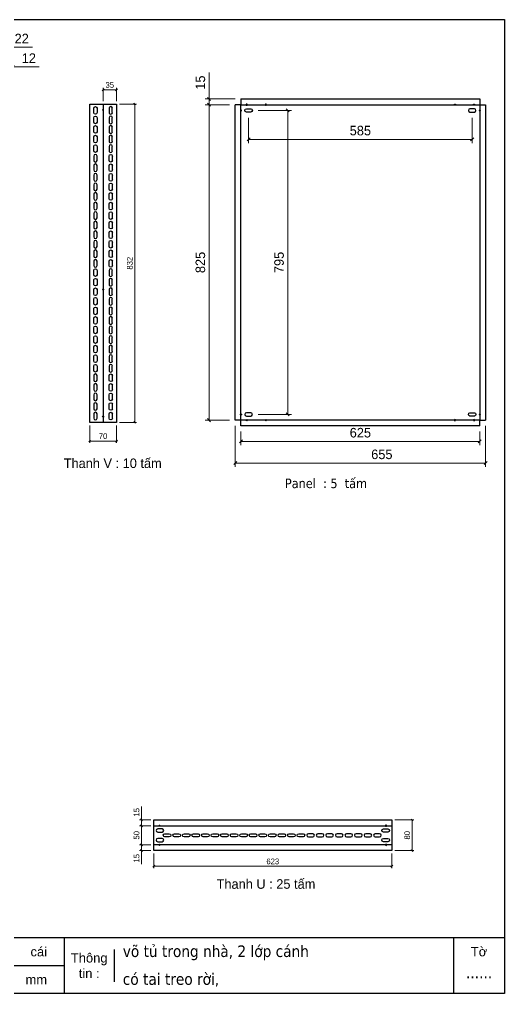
# Model space of a CAD drawing. Header units: millimetres. Extents: x 0 to 3602, y 0 to 2547.
# Drawn here: x 2333 to 3602, y 0 to 2547 of the extents above; entities that cross this region are included whole.
import ezdxf
from ezdxf.enums import TextEntityAlignment as Align

# ---------------------------------------------------------------- set-up
doc = ezdxf.new("R2010")
doc.units = ezdxf.units.MM
doc.layers.add('CNC', color=7, linetype='Continuous')
doc.layers.add('DIM', color=253, linetype='Continuous')
doc.styles.add('Arial', font='arial.ttf')
doc.styles.add('Tahoma (Input Text)', font='tahoma.ttf')
doc.dimstyles.new('Dim-15', dxfattribs={"dimtxt": 15, "dimasz": 5, "dimexe": 5, "dimexo": 8, "dimgap": 5, "dimtad": 1, "dimdec": 0, "dimtxsty": 'Standard', "dimblk": 'OBLIQUE', "dimcen": 10, "dimclrd": 5, "dimclre": 5, "dimclrt": 3, "dimazin": 3, "dimtfac": 1, "dimtdec": 0, "dimtmove": 0, "dimatfit": 3, "dimldrblk": 'OBLIQUE', "dimlwd": 9, "dimlwe": 9})
doc.dimstyles.new('Dim-25', dxfattribs={"dimtxt": 25, "dimasz": 8, "dimexe": 10, "dimexo": 15, "dimgap": 10, "dimtad": 1, "dimdec": 0, "dimtxsty": 'Standard', "dimblk": 'OBLIQUE', "dimcen": 10, "dimclrd": 5, "dimclre": 5, "dimclrt": 3, "dimazin": 3, "dimtfac": 1, "dimtdec": 0, "dimtmove": 0, "dimatfit": 3, "dimldrblk": 'OBLIQUE', "dimlwd": 9, "dimlwe": 9})

# ---------------------------------------------------------------- blocks, each defined once
blk = doc.blocks.new('ovan8.5x20')
at = {"layer": 'CNC', "color": 2, "lineweight": -3}
for p, q in [((5.7, 4.2), (-5.8, 4.2)), ((-5.8, -4.2), (5.7, -4.2))]:
    blk.add_line(p, q, dxfattribs=at)
for centre, start, end in [((-5.8, 0), 90, 270), ((5.7, 0), 270, 90)]:
    blk.add_arc(centre, 4.25, start, end, dxfattribs=at)
blk = doc.blocks.new('f3daunguoc')
at = {"layer": 'CNC', "color": 2, "lineweight": -3}
blk.add_circle((0, 0), 1.5, dxfattribs=at)
blk = doc.blocks.new('*D1')
at = {"color": 0, "linetype": 'ByBlock', "lineweight": -2}
for p, q in [((2825.1, 2342.9), (2833.1, 2334.9)), ((2833.1, 2319.9), (2825.1, 2327.9))]:
    blk.add_line(p, q, dxfattribs=at)
at = {"layer": 'Defpoints', "color": 0, "ltscale": 3, "transparency": 16777216}
for p in [(2829.1, 2338.9), (2897.4, 2323.9), (2912.4, 2338.9)]:
    blk.add_point(p, dxfattribs=at)
at = {"layer": 'DIM', "color": 5, "lineweight": 9, "ltscale": 3, "transparency": 16777216}
for p, q in [((2829.1, 2338.9), (2829.1, 2408.5)), ((2897.4, 2338.9), (2819.1, 2338.9)), ((2882.4, 2323.9), (2819.1, 2323.9)), ((2829.1, 2323.9), (2829.1, 2338.9)), ((2829.1, 2323.9), (2829.1, 2315.9))]:
    blk.add_line(p, q, dxfattribs=at)
at = {"layer": 'DIM', "color": 3, "ltscale": 3, "transparency": 16777216, "insert": (2806.4, 2381.7), "char_height": 25, "attachment_point": 5, "rotation": 90}
blk.add_mtext('15', dxfattribs=at)
blk = doc.blocks.new('_Oblique')
at = {"color": 0, "linetype": 'ByBlock', "lineweight": -2}
blk.add_line((-0.5, -0.5), (0.5, 0.5), dxfattribs=at)
blk = doc.blocks.new('*D2')
at = {"color": 0, "linetype": 'ByBlock', "lineweight": -2}
for p, q in [((2833.1, 2319.9), (2825.1, 2327.9)), ((2825.1, 1503.1), (2833.1, 1495.1))]:
    blk.add_line(p, q, dxfattribs=at)
at = {"layer": 'Defpoints', "color": 0, "ltscale": 3, "transparency": 16777216}
for p in [(2897.4, 2323.9), (2829.1, 1499.1), (2897.4, 1499.1)]:
    blk.add_point(p, dxfattribs=at)
at = {"layer": 'DIM', "color": 5, "lineweight": 9, "ltscale": 3, "transparency": 16777216}
for p, q in [((2882.4, 2323.9), (2819.1, 2323.9)), ((2829.1, 2323.9), (2829.1, 1499.1)), ((2882.4, 1499.1), (2819.1, 1499.1))]:
    blk.add_line(p, q, dxfattribs=at)
at = {"layer": 'DIM', "color": 3, "ltscale": 3, "transparency": 16777216, "insert": (2806.4, 1911.5), "char_height": 25, "attachment_point": 5, "rotation": 90}
blk.add_mtext('825', dxfattribs=at)
blk = doc.blocks.new('*D3')
at = {"color": 0, "linetype": 'ByBlock', "lineweight": -2}
for p, q in [((2901.4, 1390.9), (2893.4, 1382.9)), ((3548.2, 1382.9), (3556.2, 1390.9))]:
    blk.add_line(p, q, dxfattribs=at)
at = {"layer": 'Defpoints', "color": 0, "ltscale": 3, "transparency": 16777216}
for p in [(2897.4, 1499.1), (3552.2, 1499.1), (3552.2, 1386.9)]:
    blk.add_point(p, dxfattribs=at)
at = {"layer": 'DIM', "color": 5, "lineweight": 9, "ltscale": 3, "transparency": 16777216}
for p, q in [((2897.4, 1484.1), (2897.4, 1376.9)), ((3552.2, 1484.1), (3552.2, 1376.9)), ((2897.4, 1386.9), (3552.2, 1386.9))]:
    blk.add_line(p, q, dxfattribs=at)
at = {"layer": 'DIM', "color": 3, "ltscale": 3, "transparency": 16777216, "insert": (3281, 1409.6), "char_height": 25, "attachment_point": 5}
blk.add_mtext('655', dxfattribs=at)
blk = doc.blocks.new('*D4')
at = {"color": 0, "linetype": 'ByBlock', "lineweight": -2}
for p, q in [((2916.4, 1447.5), (2908.4, 1439.5)), ((3533.2, 1439.5), (3541.2, 1447.5))]:
    blk.add_line(p, q, dxfattribs=at)
at = {"layer": 'Defpoints', "color": 0, "ltscale": 3, "transparency": 16777216}
for p in [(2912.4, 1484.1), (3537.2, 1484.1), (3537.2, 1443.5)]:
    blk.add_point(p, dxfattribs=at)
at = {"layer": 'DIM', "color": 5, "lineweight": 9, "ltscale": 3, "transparency": 16777216}
for p, q in [((2912.4, 1469.1), (2912.4, 1433.5)), ((3537.2, 1469.1), (3537.2, 1433.5)), ((2912.4, 1443.5), (3537.2, 1443.5))]:
    blk.add_line(p, q, dxfattribs=at)
at = {"layer": 'DIM', "color": 3, "ltscale": 3, "transparency": 16777216, "insert": (3224.8, 1466.2), "char_height": 25, "attachment_point": 5}
blk.add_mtext('625', dxfattribs=at)
blk = doc.blocks.new('*D5')
at = {"color": 0, "linetype": 'ByBlock', "lineweight": -2}
for p, q in [((2936.4, 2237.4), (2928.4, 2229.4)), ((3513.2, 2229.4), (3521.2, 2237.4))]:
    blk.add_line(p, q, dxfattribs=at)
at = {"layer": 'Defpoints', "color": 0, "ltscale": 3, "transparency": 16777216}
for p in [(2932.4, 2304.6), (3517.2, 2304.6), (3517.2, 2233.4)]:
    blk.add_point(p, dxfattribs=at)
at = {"layer": 'DIM', "color": 5, "lineweight": 9, "ltscale": 3, "transparency": 16777216}
for p, q in [((2932.4, 2289.6), (2932.4, 2223.4)), ((3517.2, 2289.6), (3517.2, 2223.4)), ((2932.4, 2233.4), (3517.2, 2233.4))]:
    blk.add_line(p, q, dxfattribs=at)
at = {"layer": 'DIM', "color": 3, "ltscale": 3, "transparency": 16777216, "insert": (3224.8, 2256.1), "char_height": 25, "attachment_point": 5}
blk.add_mtext('585', dxfattribs=at)
blk = doc.blocks.new('*D6')
at = {"color": 0, "linetype": 'ByBlock', "lineweight": -2}
for p, q in [((3038.9, 2304.9), (3030.9, 2312.9)), ((3030.9, 1518.1), (3038.9, 1510.1))]:
    blk.add_line(p, q, dxfattribs=at)
at = {"layer": 'Defpoints', "color": 0, "ltscale": 3, "transparency": 16777216}
for p in [(2942.4, 2308.9), (2942.4, 1514.1), (3034.9, 1514.1)]:
    blk.add_point(p, dxfattribs=at)
at = {"layer": 'DIM', "color": 5, "lineweight": 9, "ltscale": 3, "transparency": 16777216}
for p, q in [((2957.4, 2308.9), (3044.9, 2308.9)), ((3034.9, 2308.9), (3034.9, 1514.1)), ((2957.4, 1514.1), (3044.9, 1514.1))]:
    blk.add_line(p, q, dxfattribs=at)
at = {"layer": 'DIM', "color": 3, "ltscale": 3, "transparency": 16777216, "insert": (3012.2, 1911.5), "char_height": 25, "attachment_point": 5, "rotation": 90}
blk.add_mtext('795', dxfattribs=at)
blk = doc.blocks.new('*D23')
at = {"color": 0, "linetype": 'ByBlock', "lineweight": -2}
for p, q in [((2299, 2419.2), (2307, 2427.2)), ((2319, 2427.2), (2311, 2419.2))]:
    blk.add_line(p, q, dxfattribs=at)
at = {"layer": 'Defpoints', "color": 0, "ltscale": 3, "transparency": 16777216}
for p in [(2315, 2423.2), (2303, 2369), (2315, 2357)]:
    blk.add_point(p, dxfattribs=at)
at = {"layer": 'DIM', "color": 5, "lineweight": 9, "ltscale": 3, "transparency": 16777216}
for p, q in [((2303, 2423.2), (2295, 2423.2)), ((2303, 2384), (2303, 2433.2)), ((2303, 2423.2), (2315, 2423.2)), ((2315, 2372), (2315, 2433.2)), ((2315, 2423.2), (2384.2, 2423.2))]:
    blk.add_line(p, q, dxfattribs=at)
at = {"layer": 'DIM', "color": 3, "ltscale": 3, "transparency": 16777216, "insert": (2357.6, 2445.7), "char_height": 25, "attachment_point": 5}
blk.add_mtext('12', dxfattribs=at)
blk = doc.blocks.new('*D24')
at = {"color": 0, "linetype": 'ByBlock', "lineweight": -2}
for p, q in [((2285, 2478.5), (2277, 2470.5)), ((2299, 2470.5), (2307, 2478.5))]:
    blk.add_line(p, q, dxfattribs=at)
at = {"layer": 'Defpoints', "color": 0, "ltscale": 3, "transparency": 16777216}
for p in [(2303, 2474.5), (2281, 2391), (2303, 2369)]:
    blk.add_point(p, dxfattribs=at)
at = {"layer": 'DIM', "color": 5, "lineweight": 9, "ltscale": 3, "transparency": 16777216}
for p, q in [((2281, 2406), (2281, 2484.5)), ((2281, 2474.5), (2303, 2474.5)), ((2303, 2384), (2303, 2484.5)), ((2303, 2474.5), (2367, 2474.5))]:
    blk.add_line(p, q, dxfattribs=at)
at = {"layer": 'DIM', "color": 3, "ltscale": 3, "transparency": 16777216, "insert": (2339, 2497), "char_height": 25, "attachment_point": 5}
blk.add_mtext('22', dxfattribs=at)
blk = doc.blocks.new('khungtenAsean2')
at = {"color": 7}
for p, q in [((2970, -1980), (0, -1980)), ((2020, -1980), (2020, -2100)), ((2860, -1980), (2860, -2100)), ((2128.3, -2005), (2128.3, -2075)), ((2020, -2040), (0, -2040))]:
    blk.add_line(p, q, dxfattribs=at)
blk.add_lwpolyline([(0, 0), (2970, 0), (2970, -2100), (0, -2100)], close=True, dxfattribs=at)
at = {"color": 2, "char_height": 20, "style": 'Arial'}
for s, insert, width, attachment_point in [('cái', (1947.6, -2010), 917.634, 4), ('Thông\\Ptin :', (2074.2, -2040), 108.311, 5), ('Tờ', (2915, -2010), 110, 5), ('mm', (1936.9, -2070), 917.634, 4)]:
    blk.add_mtext(s, dxfattribs=dict(at, insert=insert, width=width, attachment_point=attachment_point))
at = {"color": 1, "style": 'Tahoma (Input Text)', "flags": 8}
for tag, p in [('#03', (506.6, -2019.3)), ('#01', (137.1, -2021.3)), ('#05', (1106.6, -2021.3)), ('#07', (1834.7, -2021.3)), ('#09', (2146.7, -2021.3)), ('#02', (98.5, -2081.3)), ('#04', (486.1, -2081.3)), ('#06', (1065.3, -2081.3)), ('#08', (1817.4, -2081.3)), ('#10', (2146.7, -2081.3))]:
    blk.add_attdef(tag, p, '', height=25, dxfattribs=at)
blk.add_attdef('#11', text='', height=25, dxfattribs=at).set_placement((2915, -2067.3), align=Align.CENTER)
blk = doc.blocks.new('*D33')
at = {"color": 0, "linetype": 'ByBlock', "lineweight": -2}
for p, q in [((2686.9, 335.2), (2681.9, 330.2)), ((3304.5, 330.2), (3309.5, 335.2))]:
    blk.add_line(p, q, dxfattribs=at)
at = {"layer": 'Defpoints', "color": 0, "transparency": 16777216}
for p in [(2684.4, 373.7), (3307, 373.7), (2684.4, 332.7)]:
    blk.add_point(p, dxfattribs=at)
at = {"layer": 'DIM', "color": 5, "lineweight": 9, "transparency": 16777216}
for p, q in [((2684.4, 365.7), (2684.4, 327.7)), ((3307, 365.7), (3307, 327.7)), ((3307, 332.7), (2684.4, 332.7))]:
    blk.add_line(p, q, dxfattribs=at)
at = {"layer": 'DIM', "color": 3, "transparency": 16777216, "insert": (2995.7, 345.3), "char_height": 15, "attachment_point": 5}
blk.add_mtext('623', dxfattribs=at)
blk = doc.blocks.new('*D34')
at = {"color": 0, "linetype": 'ByBlock', "lineweight": -2}
for p, q in [((3362.4, 451.2), (3357.4, 456.2)), ((3357.4, 376.2), (3362.4, 371.2))]:
    blk.add_line(p, q, dxfattribs=at)
at = {"layer": 'Defpoints', "color": 0, "transparency": 16777216}
for p in [(3307, 453.7), (3307, 373.7), (3359.9, 373.7)]:
    blk.add_point(p, dxfattribs=at)
at = {"layer": 'DIM', "color": 5, "lineweight": 9, "transparency": 16777216}
for p, q in [((3315, 453.7), (3364.9, 453.7)), ((3359.9, 453.7), (3359.9, 373.7)), ((3315, 373.7), (3364.9, 373.7))]:
    blk.add_line(p, q, dxfattribs=at)
at = {"layer": 'DIM', "color": 3, "transparency": 16777216, "insert": (3347.3, 413.7), "char_height": 15, "attachment_point": 5, "rotation": 90}
blk.add_mtext('80', dxfattribs=at)
blk = doc.blocks.new('*D35')
at = {"color": 0, "linetype": 'ByBlock', "lineweight": -2}
for p, q in [((2654.5, 436.2), (2649.5, 441.2)), ((2649.5, 391.2), (2654.5, 386.2))]:
    blk.add_line(p, q, dxfattribs=at)
at = {"layer": 'Defpoints', "color": 0, "transparency": 16777216}
for p in [(2684.4, 438.7), (2652, 388.7), (2684.4, 388.7)]:
    blk.add_point(p, dxfattribs=at)
at = {"layer": 'DIM', "color": 5, "lineweight": 9, "transparency": 16777216}
for p, q in [((2676.4, 438.7), (2647, 438.7)), ((2652, 438.7), (2652, 388.7)), ((2676.4, 388.7), (2647, 388.7))]:
    blk.add_line(p, q, dxfattribs=at)
at = {"layer": 'DIM', "color": 3, "transparency": 16777216, "insert": (2639.3, 413.7), "char_height": 15, "attachment_point": 5, "rotation": 90}
blk.add_mtext('50', dxfattribs=at)
blk = doc.blocks.new('*D36')
at = {"color": 0, "linetype": 'ByBlock', "lineweight": -2}
for p, q in [((2654.5, 451.2), (2649.5, 456.2)), ((2649.5, 441.2), (2654.5, 436.2))]:
    blk.add_line(p, q, dxfattribs=at)
at = {"layer": 'Defpoints', "color": 0, "transparency": 16777216}
for p in [(2652, 453.7), (2684.4, 453.7), (2684.4, 438.7)]:
    blk.add_point(p, dxfattribs=at)
at = {"layer": 'DIM', "color": 5, "lineweight": 9, "transparency": 16777216}
for p, q in [((2652, 453.7), (2652, 488.9)), ((2676.4, 453.7), (2647, 453.7)), ((2676.4, 438.7), (2647, 438.7)), ((2652, 438.7), (2652, 453.7))]:
    blk.add_line(p, q, dxfattribs=at)
at = {"layer": 'DIM', "color": 3, "transparency": 16777216, "insert": (2639.3, 473.8), "char_height": 15, "attachment_point": 5, "rotation": 90}
blk.add_mtext('15', dxfattribs=at)
blk = doc.blocks.new('*D37')
at = {"color": 0, "linetype": 'ByBlock', "lineweight": -2}
for p, q in [((2654.5, 386.2), (2649.5, 391.2)), ((2649.5, 376.2), (2654.5, 371.2))]:
    blk.add_line(p, q, dxfattribs=at)
at = {"layer": 'Defpoints', "color": 0, "transparency": 16777216}
for p in [(2684.4, 388.7), (2652, 373.7), (2684.4, 373.7)]:
    blk.add_point(p, dxfattribs=at)
at = {"layer": 'DIM', "color": 5, "lineweight": 9, "transparency": 16777216}
for p, q in [((2676.4, 388.7), (2647, 388.7)), ((2652, 388.7), (2652, 373.7)), ((2676.4, 373.7), (2647, 373.7)), ((2652, 373.7), (2652, 338.5))]:
    blk.add_line(p, q, dxfattribs=at)
at = {"layer": 'DIM', "color": 3, "transparency": 16777216, "insert": (2639.3, 353.6), "char_height": 15, "attachment_point": 5, "rotation": 90}
blk.add_mtext('15', dxfattribs=at)
blk = doc.blocks.new('*D38')
at = {"color": 0, "linetype": 'ByBlock', "lineweight": -2}
for p, q in [((2637, 2323.1), (2632, 2328.1)), ((2632, 1495.9), (2637, 1490.9))]:
    blk.add_line(p, q, dxfattribs=at)
at = {"layer": 'Defpoints', "color": 0, "transparency": 16777216}
for p in [(2586.8, 2325.6), (2586.8, 1493.4), (2634.5, 1493.4)]:
    blk.add_point(p, dxfattribs=at)
at = {"layer": 'DIM', "color": 5, "lineweight": 9, "transparency": 16777216}
for p, q in [((2594.8, 2325.6), (2639.5, 2325.6)), ((2634.5, 2325.6), (2634.5, 1493.4)), ((2594.8, 1493.4), (2639.5, 1493.4))]:
    blk.add_line(p, q, dxfattribs=at)
at = {"layer": 'DIM', "color": 3, "transparency": 16777216, "insert": (2621.8, 1909.5), "char_height": 15, "attachment_point": 5, "rotation": 90}
blk.add_mtext('832', dxfattribs=at)
blk = doc.blocks.new('*D39')
at = {"color": 0, "linetype": 'ByBlock', "lineweight": -2}
for p, q in [((2519.3, 1447.1), (2514.3, 1442.1)), ((2584.3, 1442.1), (2589.3, 1447.1))]:
    blk.add_line(p, q, dxfattribs=at)
at = {"layer": 'Defpoints', "color": 0, "transparency": 16777216}
for p in [(2516.8, 1493.4), (2586.8, 1493.4), (2586.8, 1444.6)]:
    blk.add_point(p, dxfattribs=at)
at = {"layer": 'DIM', "color": 5, "lineweight": 9, "transparency": 16777216}
for p, q in [((2516.8, 1485.4), (2516.8, 1439.6)), ((2586.8, 1485.4), (2586.8, 1439.6)), ((2516.8, 1444.6), (2586.8, 1444.6))]:
    blk.add_line(p, q, dxfattribs=at)
at = {"layer": 'DIM', "color": 3, "transparency": 16777216, "insert": (2551.8, 1457.3), "char_height": 15, "attachment_point": 5}
blk.add_mtext('70', dxfattribs=at)
blk = doc.blocks.new('*D40')
at = {"color": 0, "linetype": 'ByBlock', "lineweight": -2}
for p, q in [((2554.3, 2365.3), (2549.3, 2360.3)), ((2584.3, 2360.3), (2589.3, 2365.3))]:
    blk.add_line(p, q, dxfattribs=at)
at = {"layer": 'Defpoints', "color": 0, "transparency": 16777216}
for p in [(2586.8, 2362.8), (2551.8, 2325.6), (2586.8, 2325.6)]:
    blk.add_point(p, dxfattribs=at)
at = {"layer": 'DIM', "color": 5, "lineweight": 9, "transparency": 16777216}
for p, q in [((2551.8, 2333.6), (2551.8, 2367.8)), ((2551.8, 2362.8), (2586.8, 2362.8)), ((2586.8, 2333.6), (2586.8, 2367.8))]:
    blk.add_line(p, q, dxfattribs=at)
at = {"layer": 'DIM', "color": 3, "transparency": 16777216, "insert": (2569.3, 2375.5), "char_height": 15, "attachment_point": 5}
blk.add_mtext('35', dxfattribs=at)

msp = doc.modelspace()

# ---------------------------------------------------------------- linework, layer by layer
at = {"color": 7}
for p, q in [((2551.8, 2325.6), (2551.8, 1493.4)), ((2684.4, 453.7), (3307, 453.7)), ((2684.4, 373.7), (2684.4, 453.7)), ((2684.4, 438.7), (3307, 438.7)), ((3307, 453.7), (3307, 373.7)), ((3307, 388.7), (2684.4, 388.7)), ((3307, 373.7), (2684.4, 373.7))]:
    msp.add_line(p, q, dxfattribs=at)
for points in [[(2516.8, 2325.6), (2586.8, 2325.6), (2586.8, 1493.4), (2516.8, 1493.4)], [(2912.4, 2323.9), (3537.2, 2323.9), (3537.2, 1499.1), (2912.4, 1499.1)]]:
    msp.add_lwpolyline(points, close=True, dxfattribs=at)
at = {"color": 7, "ltscale": 3}
for points in [[(2912.4, 2338.9), (2912.4, 2323.9), (2897.4, 2323.9)], [(3537.2, 2338.9), (3537.2, 2323.9), (3552.2, 2323.9)], [(2912.4, 1484.1), (2912.4, 1499.1), (2897.4, 1499.1)], [(3537.2, 1484.1), (3537.2, 1499.1), (3552.2, 1499.1)]]:
    msp.add_lwpolyline(points, dxfattribs=at)
at = {"color": 7}
for points in [[(2897.4, 1499.1), (2897.4, 2323.9)], [(2912.4, 2338.9), (3537.2, 2338.9)], [(3552.2, 2323.9), (3552.2, 1499.1)], [(3537.2, 1484.1), (2912.4, 1484.1)]]:
    msp.add_lwpolyline(points, dxfattribs=at)

# ---------------------------------------------------------------- block references
ref = msp.add_blockref('khungtenAsean2', (0, 2546.8), dxfattribs=dict(at, xscale=1.212749999999914, yscale=1.212749999999914, zscale=1.212749999999914))
ref.add_attrib('#11', '......', dxfattribs={"color": 1, "height": 30.32, "style": 'Tahoma (Input Text)'}).set_placement((3535.2, 39.6), align=Align.CENTER)
ref.add_attrib('#09', 'võ tủ trong nhà, 2 lớp cánh', (2603.4, 95.5), dxfattribs={"color": 1, "height": 30.319, "style": 'Tahoma (Input Text)'})
ref.add_attrib('#10', 'có tai treo rời,', (2603.4, 22.7), dxfattribs={"color": 1, "height": 30.319, "style": 'Tahoma (Input Text)'})
at = {"lineweight": -3, "xscale": -1}
for p, rotation in [((2927.4, 2323.9), 180), ((2977.4, 2323.9), 180), ((2551.8, 2310.6), 180), ((2912.4, 2308.9), 180), ((3292, 438.7), 90), ((3292, 388.7), 90)]:
    msp.add_blockref('f3daunguoc', p, dxfattribs=dict(at, rotation=rotation))
at = {"lineweight": -3}
for p, rotation in [((3472.2, 2323.9), 180), ((3522.2, 2323.9), 180), ((3537.2, 2308.9), 180), ((2699.4, 438.7), 270), ((2699.4, 388.7), 270)]:
    msp.add_blockref('f3daunguoc', p, dxfattribs=dict(at, rotation=rotation))
for p in [(2551.8, 1840.6), (2551.8, 1508.4), (2912.4, 1514.1), (2927.4, 1499.1), (2977.4, 1499.1)]:
    msp.add_blockref('f3daunguoc', p, dxfattribs=at)
at = {"lineweight": -3, "xscale": -1}
for p in [(3537.2, 1514.1), (3472.2, 1499.1), (3522.2, 1499.1)]:
    msp.add_blockref('f3daunguoc', p, dxfattribs=at)
at = {"layer": 'CNC', "lineweight": -3, "xscale": -1}
for p, rotation in [((2531.8, 2309.1), 90), ((2531.8, 2284.1), 90), ((2932.4, 2308.9), 180), ((2531.8, 2259.1), 90), ((2531.8, 2234.1), 90), ((2531.8, 2209.1), 90), ((2571.8, 2184.1), 270), ((2571.8, 2159.1), 270), ((2571.8, 2134.1), 270), ((2571.8, 2109.1), 270), ((2571.8, 2084.1), 270), ((2571.8, 2059.1), 270), ((2571.8, 2034.1), 270), ((2571.8, 2009.1), 270), ((2571.8, 1984.1), 270), ((2571.8, 1959.1), 270), ((2571.8, 1934.1), 270), ((2571.8, 1909.1), 270), ((2531.8, 1884.9), 90), ((2531.8, 1859.9), 90), ((2531.8, 1834.9), 90), ((2531.8, 1809.9), 90), ((2531.8, 1784.9), 90), ((2531.8, 1759.9), 90), ((2531.8, 1734.9), 90), ((2531.8, 1709.9), 90), ((2531.8, 1684.9), 90), ((2531.8, 1659.9), 90), ((2531.8, 1634.9), 90), ((2571.8, 1609.9), 270), ((2571.8, 1584.9), 270), ((2571.8, 1559.9), 270), ((2571.8, 1534.9), 270), ((2571.8, 1509.9), 270), ((2719.4, 413.7), 180), ((2744.4, 413.7), 180), ((2769.4, 413.7), 180), ((2794.4, 413.7), 180), ((2819.4, 413.7), 180), ((2844.4, 413.7), 180), ((2869.4, 413.7), 180), ((2894.4, 413.7), 180), ((2919.4, 413.7), 180), ((2944.4, 413.7), 180), ((2969.4, 413.7), 180), ((2994.4, 413.7), 180), ((3019.4, 413.7), 180), ((3044.4, 413.7), 180), ((3069.4, 413.7), 180), ((3291, 426.2), 180), ((3291, 401.2), 180)]:
    msp.add_blockref('ovan8.5x20', p, dxfattribs=dict(at, rotation=rotation))
at = {"layer": 'CNC', "lineweight": -3}
for p, rotation in [((2571.8, 2309.1), 270), ((2571.8, 2284.1), 270), ((3517.2, 2308.9), 180), ((2571.8, 2259.1), 270), ((2571.8, 2234.1), 270), ((2571.8, 2209.1), 270), ((2531.8, 2184.1), 90), ((2531.8, 2159.1), 90), ((2531.8, 2134.1), 90), ((2531.8, 2109.1), 90), ((2531.8, 2084.1), 90), ((2531.8, 2059.1), 90), ((2531.8, 2034.1), 90), ((2531.8, 2009.1), 90), ((2531.8, 1984.1), 90), ((2531.8, 1959.1), 90), ((2531.8, 1934.1), 90), ((2531.8, 1909.1), 90), ((2571.8, 1884.9), 270), ((2571.8, 1859.9), 270), ((2571.8, 1834.9), 270), ((2571.8, 1809.9), 270), ((2571.8, 1784.9), 270), ((2571.8, 1759.9), 270), ((2571.8, 1734.9), 270), ((2571.8, 1709.9), 270), ((2571.8, 1684.9), 270), ((2571.8, 1659.9), 270), ((2571.8, 1634.9), 270), ((2531.8, 1609.9), 90), ((2531.8, 1584.9), 90), ((2531.8, 1559.9), 90), ((2531.8, 1534.9), 90), ((2531.8, 1509.9), 90), ((2700.4, 426.2), 180), ((3094.4, 413.7), 180), ((3119.4, 413.7), 180), ((3144.4, 413.7), 180), ((3169.4, 413.7), 180), ((3194.4, 413.7), 180), ((3219.4, 413.7), 180), ((3244.4, 413.7), 180), ((3269.4, 413.7), 180), ((2700.4, 401.2), 180)]:
    msp.add_blockref('ovan8.5x20', p, dxfattribs=dict(at, rotation=rotation))
msp.add_blockref('ovan8.5x20', (2932.4, 1514.1), dxfattribs=at)
at = {"layer": 'CNC', "lineweight": -3, "xscale": -1}
msp.add_blockref('ovan8.5x20', (3517.2, 1514.1), dxfattribs=at)

# ---------------------------------------------------------------- texts
at = {"color": 2, "char_height": 25, "width": 775, "attachment_point": 5}
for s, insert in [('Thanh V : 10 tấm', (2577, 1386.3)), ('{\\fTahoma|b0|i0|c0|p34;Panel  : 5  tấm}', (3134.9, 1333.7)), ('Thanh U : 25 tấm', (2977.9, 286.2))]:
    msp.add_mtext(s, dxfattribs=dict(at, insert=insert))

# ---------------------------------------------------------------- dimensions: what is measured, and where the dimension line sits
at = {"layer": 'DIM', "color": 7, "ltscale": 3}
for base, p1, p2, picture, middle in [((2303, 2474.5), (2281, 2391), (2303, 2369), '*D24', (2339, 2497)), ((2315, 2423.2), (2303, 2369), (2315, 2357), '*D23', (2357.6, 2445.7)), ((3517.2, 2233.4), (2932.4, 2304.6), (3517.2, 2304.6), '*D5', (3224.8, 2256.1))]:
    dim = msp.add_linear_dim(base=base, p1=p1, p2=p2, dimstyle='Dim-25', dxfattribs=at)
    dim.commit()
    dim.dimension.update_dxf_attribs({"geometry": picture, "text_midpoint": middle})
for base, p1, p2, angle, picture, middle in [((2829.1, 2338.9), (2897.4, 2323.9), (2912.4, 2338.9), 90, '*D1', (2806.4, 2381.7)), ((2829.1, 1499.1), (2897.4, 2323.9), (2897.4, 1499.1), 90, '*D2', (2806.4, 1911.5)), ((3034.9, 1514.1), (2942.4, 2308.9), (2942.4, 1514.1), 90, '*D6', (3012.2, 1911.5)), ((3537.2, 1443.5), (2912.4, 1484.1), (3537.2, 1484.1), 180, '*D4', (3224.8, 1466.2))]:
    dim = msp.add_linear_dim(base=base, p1=p1, p2=p2, angle=angle, dimstyle='Dim-25', dxfattribs=at)
    dim.commit()
    dim.dimension.update_dxf_attribs({"geometry": picture, "text_midpoint": middle})
at = {"layer": 'DIM', "color": 7}
for base, p1, p2, picture, middle in [((2586.8, 2362.8), (2551.8, 2325.6), (2586.8, 2325.6), '*D40', (2569.3, 2375.5)), ((2586.8, 1444.6), (2516.8, 1493.4), (2586.8, 1493.4), '*D39', (2551.8, 1457.3)), ((2684.4, 332.7), (3307, 373.7), (2684.4, 373.7), '*D33', (2995.7, 345.3))]:
    dim = msp.add_linear_dim(base=base, p1=p1, p2=p2, dimstyle='Dim-15', dxfattribs=at)
    dim.commit()
    dim.dimension.update_dxf_attribs({"geometry": picture, "text_midpoint": middle})
for base, p1, p2, picture, middle in [((2634.5, 1493.4), (2586.8, 2325.6), (2586.8, 1493.4), '*D38', (2621.8, 1909.5)), ((2652, 453.7), (2684.4, 438.7), (2684.4, 453.7), '*D36', (2639.3, 473.8)), ((2652, 388.7), (2684.4, 438.7), (2684.4, 388.7), '*D35', (2639.3, 413.7)), ((3359.9, 373.7), (3307, 453.7), (3307, 373.7), '*D34', (3347.3, 413.7)), ((2652, 373.7), (2684.4, 388.7), (2684.4, 373.7), '*D37', (2639.3, 353.6))]:
    dim = msp.add_linear_dim(base=base, p1=p1, p2=p2, angle=90, dimstyle='Dim-15', dxfattribs=at)
    dim.commit()
    dim.dimension.update_dxf_attribs({"geometry": picture, "text_midpoint": middle})
at = {"layer": 'DIM', "color": 7, "ltscale": 3}
dim = msp.add_linear_dim(base=(3552.2, 1386.9), p1=(2897.4, 1499.1), p2=(3552.2, 1499.1), angle=180, dimstyle='Dim-25', dxfattribs=at)
dim.commit()
dim.dimension.update_dxf_attribs({"geometry": '*D3', "text_midpoint": (3281, 1386.9), "dimtype": 160})

doc.saveas('drawing.dxf')
